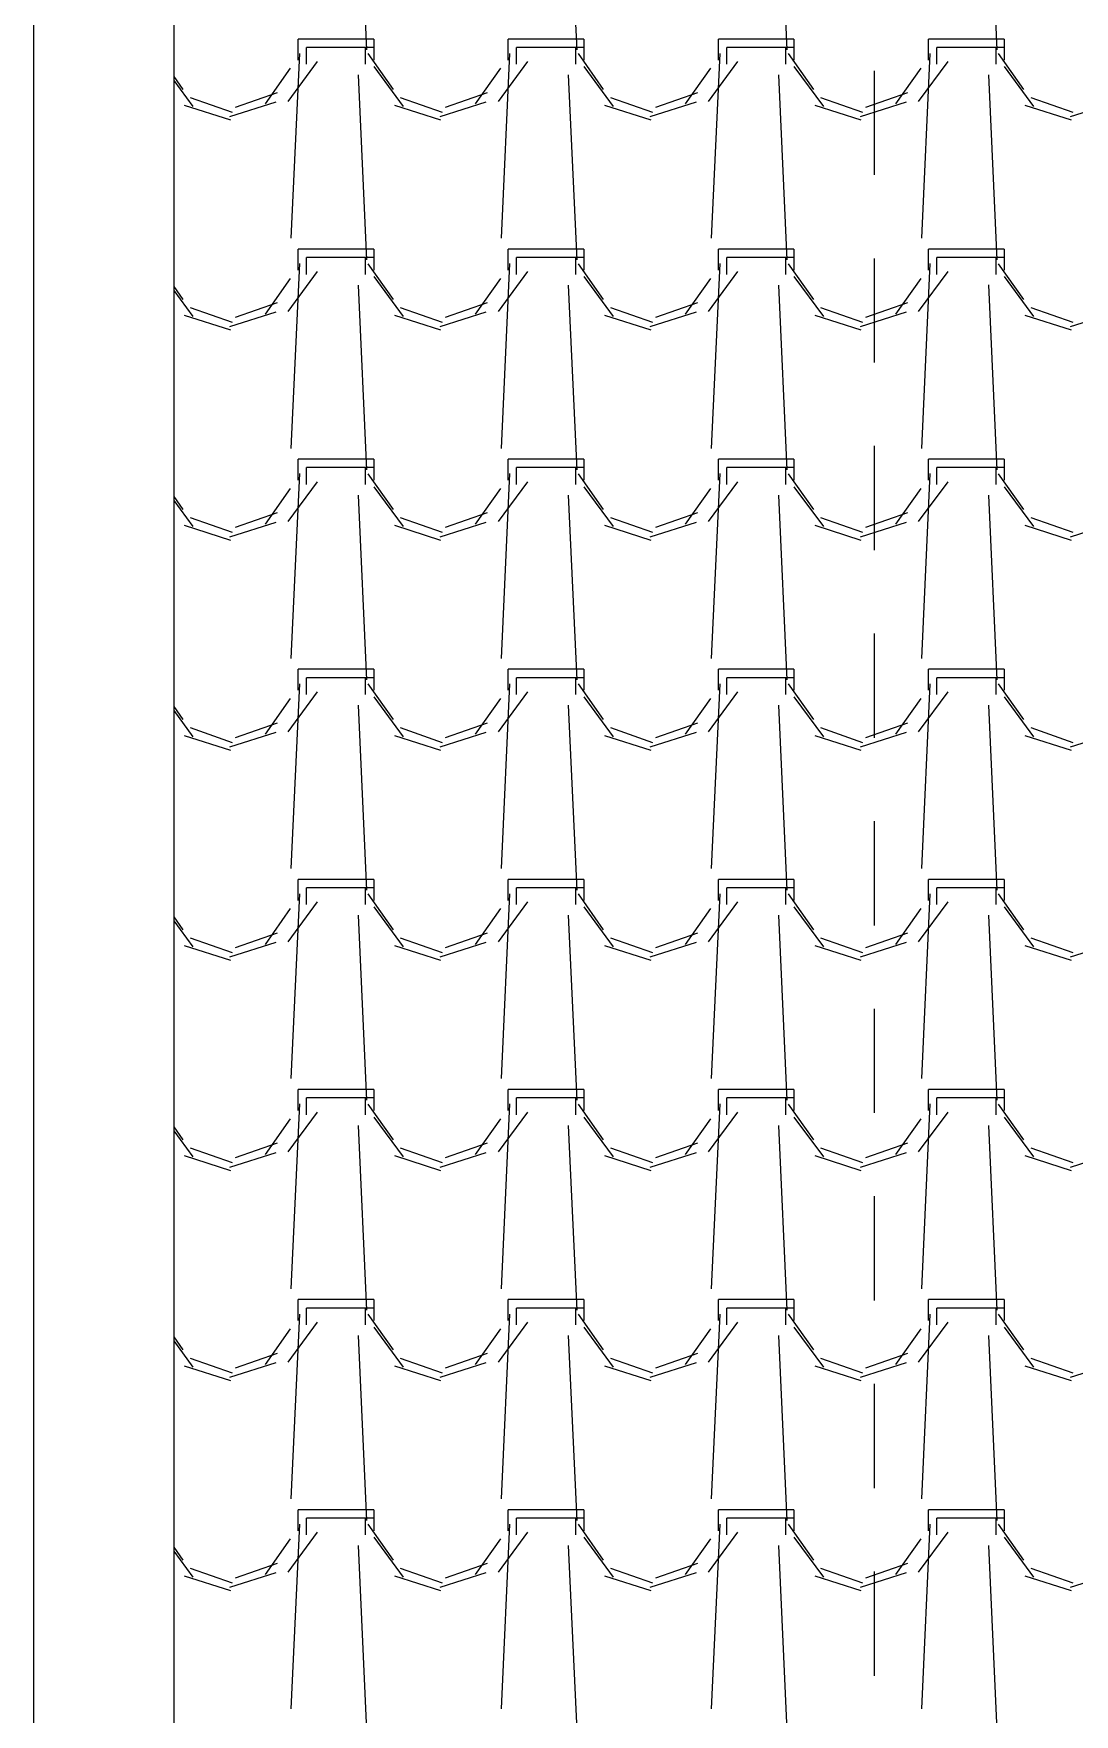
# Model space of a CAD drawing. Header units: millimetres. Extents: x 3923 to 4007, y 744 to 863.
# Drawn here: x 3928.841 to 3930.089, y 842.776 to 844.792 of the extents above; entities that cross this region are included whole.
import ezdxf

# ---------------------------------------------------------------- set-up
doc = ezdxf.new("R2010")
doc.units = ezdxf.units.MM
doc.linetypes.add('HIDDEN2', pattern=[0.1875, 0.125, -0.0625])
doc.layers.add('-HIDRO', color=8, linetype='Continuous')

msp = doc.modelspace()

# ---------------------------------------------------------------- linework, layer by layer
at = {"layer": '-HIDRO', "linetype": 'Continuous'}
for p, q in [((3928.8411, 852.9285), (3928.8411, 830.9115)), ((3929.0091, 846.7125), (3929.0091, 831.0795)), ((3929.2302, 844.9945), (3929.2403, 844.7728)), ((3929.4822, 844.9945), (3929.4923, 844.7728)), ((3929.7342, 844.9945), (3929.7443, 844.7728)), ((3929.9862, 844.9946), (3929.9963, 844.7728)), ((3929.1598, 844.7683), (3929.1497, 844.5466)), ((3929.2388, 844.7856), (3929.1582, 844.7856)), ((3929.1582, 844.7604), (3929.1582, 844.7856)), ((3929.2388, 844.7755), (3929.1682, 844.7755)), ((3929.1682, 844.7553), (3929.1682, 844.7755)), ((3929.2489, 844.7856), (3929.2388, 844.7856)), ((3929.2388, 844.7755), (3929.2388, 844.7553)), ((3929.2489, 844.7755), (3929.2388, 844.7755)), ((3929.2419, 844.7681), (3929.2721, 844.7252)), ((3929.2489, 844.7856), (3929.2489, 844.7604)), ((3929.4118, 844.7683), (3929.4017, 844.5466)), ((3929.4908, 844.7856), (3929.4102, 844.7856)), ((3929.4102, 844.7604), (3929.4102, 844.7856)), ((3929.4908, 844.7755), (3929.4202, 844.7755)), ((3929.4202, 844.7553), (3929.4202, 844.7755)), ((3929.5009, 844.7856), (3929.4908, 844.7856)), ((3929.4908, 844.7755), (3929.4908, 844.7553)), ((3929.5009, 844.7755), (3929.4908, 844.7755)), ((3929.4939, 844.7681), (3929.5241, 844.7252)), ((3929.5009, 844.7856), (3929.5009, 844.7604)), ((3929.6638, 844.7683), (3929.6537, 844.5466)), ((3929.7428, 844.7856), (3929.6622, 844.7856)), ((3929.6622, 844.7604), (3929.6622, 844.7856)), ((3929.7428, 844.7755), (3929.6722, 844.7755)), ((3929.6722, 844.7553), (3929.6722, 844.7755)), ((3929.7529, 844.7856), (3929.7428, 844.7856)), ((3929.7428, 844.7755), (3929.7428, 844.7553)), ((3929.7529, 844.7755), (3929.7428, 844.7755)), ((3929.7459, 844.7681), (3929.7761, 844.7252)), ((3929.7529, 844.7856), (3929.7529, 844.7604)), ((3929.9158, 844.7683), (3929.9057, 844.5466)), ((3929.9948, 844.7856), (3929.9142, 844.7856)), ((3929.9142, 844.7604), (3929.9142, 844.7856)), ((3929.9948, 844.7755), (3929.9242, 844.7755)), ((3929.9242, 844.7553), (3929.9242, 844.7755)), ((3930.0049, 844.7856), (3929.9948, 844.7856)), ((3929.9948, 844.7755), (3929.9948, 844.7553)), ((3930.0049, 844.7755), (3929.9948, 844.7755)), ((3929.9979, 844.7681), (3930.0281, 844.7252)), ((3930.0049, 844.7856), (3930.0049, 844.7604)), ((3929.119, 844.7077), (3929.1493, 844.7505)), ((3929.1464, 844.7107), (3929.1816, 844.7586)), ((3929.2489, 844.7526), (3929.2841, 844.7047)), ((3929.371, 844.7077), (3929.4013, 844.7505)), ((3929.3984, 844.7107), (3929.4336, 844.7586)), ((3929.5009, 844.7526), (3929.5361, 844.7047)), ((3929.623, 844.7077), (3929.6533, 844.7505)), ((3929.6504, 844.7107), (3929.6856, 844.7586)), ((3929.7529, 844.7526), (3929.7881, 844.7047)), ((3929.875, 844.7077), (3929.9053, 844.7505)), ((3929.9024, 844.7107), (3929.9376, 844.7586)), ((3930.0049, 844.7526), (3930.0401, 844.7047)), ((3929.0091, 844.7408), (3929.0201, 844.7252)), ((3929.0091, 844.736), (3929.0321, 844.7047)), ((3929.2302, 844.7425), (3929.2403, 844.5208)), ((3929.4822, 844.7425), (3929.4923, 844.5208)), ((3929.7342, 844.7425), (3929.7443, 844.5208)), ((3929.9862, 844.7426), (3929.9963, 844.5208)), ((3929.0288, 844.7156), (3929.0792, 844.6979)), ((3929.0765, 844.6926), (3929.1319, 844.7102)), ((3929.0831, 844.7039), (3929.1335, 844.7215)), ((3929.2808, 844.7156), (3929.3312, 844.6979)), ((3929.3285, 844.6926), (3929.3839, 844.7102)), ((3929.3351, 844.7039), (3929.3855, 844.7215)), ((3929.5328, 844.7156), (3929.5832, 844.6979)), ((3929.5805, 844.6926), (3929.6359, 844.7102)), ((3929.5871, 844.7039), (3929.6375, 844.7215)), ((3929.7848, 844.7156), (3929.8352, 844.6979)), ((3929.8325, 844.6926), (3929.8879, 844.7102)), ((3929.8391, 844.7039), (3929.8895, 844.7215)), ((3930.0368, 844.7156), (3930.0872, 844.6979)), ((3930.0845, 844.6926), (3930.1399, 844.7102)), ((3929.0217, 844.7063), (3929.0771, 844.6886)), ((3929.2737, 844.7063), (3929.3291, 844.6886)), ((3929.5257, 844.7063), (3929.5811, 844.6886)), ((3929.7777, 844.7063), (3929.8331, 844.6886)), ((3930.0297, 844.7063), (3930.0851, 844.6886)), ((3929.2388, 844.5336), (3929.1582, 844.5336)), ((3929.1582, 844.5084), (3929.1582, 844.5336)), ((3929.2489, 844.5336), (3929.2388, 844.5336)), ((3929.2489, 844.5336), (3929.2489, 844.5084)), ((3929.4908, 844.5336), (3929.4102, 844.5336)), ((3929.4102, 844.5084), (3929.4102, 844.5336)), ((3929.5009, 844.5336), (3929.4908, 844.5336)), ((3929.5009, 844.5336), (3929.5009, 844.5084)), ((3929.7428, 844.5336), (3929.6622, 844.5336)), ((3929.6622, 844.5084), (3929.6622, 844.5336)), ((3929.7529, 844.5336), (3929.7428, 844.5336)), ((3929.7529, 844.5336), (3929.7529, 844.5084)), ((3929.9948, 844.5336), (3929.9142, 844.5336)), ((3929.9142, 844.5084), (3929.9142, 844.5336)), ((3930.0049, 844.5336), (3929.9948, 844.5336)), ((3930.0049, 844.5336), (3930.0049, 844.5084)), ((3929.1464, 844.4587), (3929.1816, 844.5066)), ((3929.1598, 844.5163), (3929.1497, 844.2946)), ((3929.2388, 844.5235), (3929.1682, 844.5235)), ((3929.1682, 844.5033), (3929.1682, 844.5235)), ((3929.2388, 844.5235), (3929.2388, 844.5033)), ((3929.2489, 844.5235), (3929.2388, 844.5235)), ((3929.2419, 844.5161), (3929.2721, 844.4732)), ((3929.3984, 844.4587), (3929.4336, 844.5066)), ((3929.4118, 844.5163), (3929.4017, 844.2946)), ((3929.4908, 844.5235), (3929.4202, 844.5235)), ((3929.4202, 844.5033), (3929.4202, 844.5235)), ((3929.4908, 844.5235), (3929.4908, 844.5033)), ((3929.5009, 844.5235), (3929.4908, 844.5235)), ((3929.4939, 844.5161), (3929.5241, 844.4732)), ((3929.6504, 844.4587), (3929.6856, 844.5066)), ((3929.6638, 844.5163), (3929.6537, 844.2946)), ((3929.7428, 844.5235), (3929.6722, 844.5235)), ((3929.6722, 844.5033), (3929.6722, 844.5235)), ((3929.7428, 844.5235), (3929.7428, 844.5033)), ((3929.7529, 844.5235), (3929.7428, 844.5235)), ((3929.7459, 844.5161), (3929.7761, 844.4732)), ((3929.9024, 844.4587), (3929.9376, 844.5066)), ((3929.9158, 844.5163), (3929.9057, 844.2946)), ((3929.9948, 844.5235), (3929.9242, 844.5235)), ((3929.9242, 844.5033), (3929.9242, 844.5235)), ((3929.9948, 844.5235), (3929.9948, 844.5033)), ((3930.0049, 844.5235), (3929.9948, 844.5235)), ((3929.9979, 844.5161), (3930.0281, 844.4732)), ((3929.0091, 844.4888), (3929.0201, 844.4732)), ((3929.119, 844.4557), (3929.1493, 844.4985)), ((3929.2302, 844.4905), (3929.2403, 844.2688)), ((3929.2489, 844.5006), (3929.2841, 844.4527)), ((3929.371, 844.4557), (3929.4013, 844.4985)), ((3929.4822, 844.4905), (3929.4923, 844.2688)), ((3929.5009, 844.5006), (3929.5361, 844.4527)), ((3929.623, 844.4557), (3929.6533, 844.4985)), ((3929.7342, 844.4905), (3929.7443, 844.2688)), ((3929.7529, 844.5006), (3929.7881, 844.4527)), ((3929.875, 844.4557), (3929.9053, 844.4985)), ((3929.9862, 844.4906), (3929.9963, 844.2688)), ((3930.0049, 844.5006), (3930.0401, 844.4527)), ((3929.0091, 844.484), (3929.0321, 844.4527)), ((3929.0831, 844.4519), (3929.1335, 844.4695)), ((3929.3351, 844.4519), (3929.3855, 844.4695)), ((3929.5871, 844.4519), (3929.6375, 844.4695)), ((3929.8391, 844.4519), (3929.8895, 844.4695)), ((3929.0217, 844.4543), (3929.0771, 844.4366)), ((3929.0288, 844.4636), (3929.0792, 844.4459)), ((3929.0765, 844.4406), (3929.1319, 844.4582)), ((3929.2737, 844.4543), (3929.3291, 844.4366)), ((3929.2808, 844.4636), (3929.3312, 844.4459)), ((3929.3285, 844.4406), (3929.3839, 844.4582)), ((3929.5257, 844.4543), (3929.5811, 844.4366)), ((3929.5328, 844.4636), (3929.5832, 844.4459)), ((3929.5805, 844.4406), (3929.6359, 844.4582)), ((3929.7777, 844.4543), (3929.8331, 844.4366)), ((3929.7848, 844.4636), (3929.8352, 844.4459)), ((3929.8325, 844.4406), (3929.8879, 844.4582)), ((3930.0297, 844.4543), (3930.0851, 844.4366)), ((3930.0368, 844.4636), (3930.0872, 844.4459)), ((3930.0845, 844.4406), (3930.1399, 844.4582)), ((3929.1598, 844.2643), (3929.1497, 844.0426)), ((3929.2388, 844.2816), (3929.1582, 844.2816)), ((3929.1582, 844.2564), (3929.1582, 844.2816)), ((3929.2388, 844.2715), (3929.1682, 844.2715)), ((3929.1682, 844.2513), (3929.1682, 844.2715)), ((3929.2489, 844.2816), (3929.2388, 844.2816)), ((3929.2388, 844.2715), (3929.2388, 844.2513)), ((3929.2489, 844.2715), (3929.2388, 844.2715)), ((3929.2419, 844.2641), (3929.2721, 844.2212)), ((3929.2489, 844.2816), (3929.2489, 844.2564)), ((3929.4118, 844.2643), (3929.4017, 844.0426)), ((3929.4908, 844.2816), (3929.4102, 844.2816)), ((3929.4102, 844.2564), (3929.4102, 844.2816)), ((3929.4908, 844.2715), (3929.4202, 844.2715)), ((3929.4202, 844.2513), (3929.4202, 844.2715)), ((3929.5009, 844.2816), (3929.4908, 844.2816)), ((3929.4908, 844.2715), (3929.4908, 844.2513)), ((3929.5009, 844.2715), (3929.4908, 844.2715)), ((3929.4939, 844.2641), (3929.5241, 844.2212)), ((3929.5009, 844.2816), (3929.5009, 844.2564)), ((3929.6638, 844.2643), (3929.6537, 844.0426)), ((3929.7428, 844.2816), (3929.6622, 844.2816)), ((3929.6622, 844.2564), (3929.6622, 844.2816)), ((3929.7428, 844.2715), (3929.6722, 844.2715)), ((3929.6722, 844.2513), (3929.6722, 844.2715)), ((3929.7529, 844.2816), (3929.7428, 844.2816)), ((3929.7428, 844.2715), (3929.7428, 844.2513)), ((3929.7529, 844.2715), (3929.7428, 844.2715)), ((3929.7459, 844.2641), (3929.7761, 844.2212)), ((3929.7529, 844.2816), (3929.7529, 844.2564)), ((3929.9158, 844.2643), (3929.9057, 844.0426)), ((3929.9948, 844.2816), (3929.9142, 844.2816)), ((3929.9142, 844.2564), (3929.9142, 844.2816)), ((3929.9948, 844.2715), (3929.9242, 844.2715)), ((3929.9242, 844.2513), (3929.9242, 844.2715)), ((3930.0049, 844.2816), (3929.9948, 844.2816)), ((3929.9948, 844.2715), (3929.9948, 844.2513)), ((3930.0049, 844.2715), (3929.9948, 844.2715)), ((3929.9979, 844.2641), (3930.0281, 844.2212)), ((3930.0049, 844.2816), (3930.0049, 844.2564)), ((3929.119, 844.2037), (3929.1493, 844.2465)), ((3929.1464, 844.2067), (3929.1816, 844.2546)), ((3929.2489, 844.2486), (3929.2841, 844.2007)), ((3929.371, 844.2037), (3929.4013, 844.2465)), ((3929.3984, 844.2067), (3929.4336, 844.2546)), ((3929.5009, 844.2486), (3929.5361, 844.2007)), ((3929.623, 844.2037), (3929.6533, 844.2465)), ((3929.6504, 844.2067), (3929.6856, 844.2546)), ((3929.7529, 844.2486), (3929.7881, 844.2007)), ((3929.875, 844.2037), (3929.9053, 844.2466)), ((3929.9024, 844.2067), (3929.9376, 844.2546)), ((3930.0049, 844.2486), (3930.0401, 844.2007)), ((3929.0091, 844.2368), (3929.0201, 844.2212)), ((3929.0091, 844.232), (3929.0321, 844.2007)), ((3929.2302, 844.2385), (3929.2403, 844.0168)), ((3929.4822, 844.2385), (3929.4923, 844.0168)), ((3929.7342, 844.2385), (3929.7443, 844.0168)), ((3929.9862, 844.2386), (3929.9963, 844.0168)), ((3929.0288, 844.2116), (3929.0792, 844.1939)), ((3929.0765, 844.1886), (3929.1319, 844.2062)), ((3929.0831, 844.1999), (3929.1335, 844.2175)), ((3929.2808, 844.2116), (3929.3312, 844.1939)), ((3929.3285, 844.1886), (3929.3839, 844.2062)), ((3929.3351, 844.1999), (3929.3855, 844.2175)), ((3929.5328, 844.2116), (3929.5832, 844.1939)), ((3929.5805, 844.1886), (3929.6359, 844.2062)), ((3929.5871, 844.1999), (3929.6375, 844.2175)), ((3929.7848, 844.2116), (3929.8352, 844.1939)), ((3929.8325, 844.1886), (3929.8879, 844.2062)), ((3929.8391, 844.1999), (3929.8895, 844.2175)), ((3930.0368, 844.2116), (3930.0872, 844.1939)), ((3930.0845, 844.1886), (3930.1399, 844.2062)), ((3929.0217, 844.2023), (3929.0771, 844.1846)), ((3929.2737, 844.2023), (3929.3291, 844.1846)), ((3929.5257, 844.2023), (3929.5811, 844.1846)), ((3929.7777, 844.2023), (3929.8331, 844.1846)), ((3930.0297, 844.2023), (3930.0851, 844.1846)), ((3929.2388, 844.0296), (3929.1582, 844.0296)), ((3929.1582, 844.0044), (3929.1582, 844.0296)), ((3929.2489, 844.0296), (3929.2388, 844.0296)), ((3929.2489, 844.0296), (3929.2489, 844.0044)), ((3929.4908, 844.0296), (3929.4102, 844.0296)), ((3929.4102, 844.0044), (3929.4102, 844.0296)), ((3929.5009, 844.0296), (3929.4908, 844.0296)), ((3929.5009, 844.0296), (3929.5009, 844.0044)), ((3929.7428, 844.0296), (3929.6622, 844.0296)), ((3929.6622, 844.0044), (3929.6622, 844.0296)), ((3929.7529, 844.0296), (3929.7428, 844.0296)), ((3929.7529, 844.0296), (3929.7529, 844.0044)), ((3929.9948, 844.0296), (3929.9142, 844.0296)), ((3929.9142, 844.0044), (3929.9142, 844.0296)), ((3930.0049, 844.0296), (3929.9948, 844.0296)), ((3930.0049, 844.0296), (3930.0049, 844.0044)), ((3929.1464, 843.9547), (3929.1816, 844.0026)), ((3929.1598, 844.0123), (3929.1497, 843.7906)), ((3929.2388, 844.0195), (3929.1682, 844.0195)), ((3929.1682, 843.9993), (3929.1682, 844.0195)), ((3929.2388, 844.0195), (3929.2388, 843.9993)), ((3929.2489, 844.0195), (3929.2388, 844.0195)), ((3929.2419, 844.0121), (3929.2721, 843.9692)), ((3929.3984, 843.9547), (3929.4336, 844.0026)), ((3929.4118, 844.0123), (3929.4017, 843.7906)), ((3929.4908, 844.0195), (3929.4202, 844.0195)), ((3929.4202, 843.9993), (3929.4202, 844.0195)), ((3929.4908, 844.0195), (3929.4908, 843.9993)), ((3929.5009, 844.0195), (3929.4908, 844.0195)), ((3929.4939, 844.0121), (3929.5241, 843.9692)), ((3929.6504, 843.9547), (3929.6856, 844.0026)), ((3929.6638, 844.0123), (3929.6537, 843.7906)), ((3929.7428, 844.0195), (3929.6722, 844.0195)), ((3929.6722, 843.9993), (3929.6722, 844.0195)), ((3929.7428, 844.0195), (3929.7428, 843.9993)), ((3929.7529, 844.0195), (3929.7428, 844.0195)), ((3929.7459, 844.0121), (3929.7761, 843.9692)), ((3929.9024, 843.9547), (3929.9376, 844.0026)), ((3929.9158, 844.0123), (3929.9057, 843.7906)), ((3929.9948, 844.0195), (3929.9242, 844.0195)), ((3929.9242, 843.9993), (3929.9242, 844.0195)), ((3929.9948, 844.0195), (3929.9948, 843.9993)), ((3930.0049, 844.0195), (3929.9948, 844.0195)), ((3929.9979, 844.0121), (3930.0281, 843.9692)), ((3929.0091, 843.9848), (3929.0201, 843.9692)), ((3929.119, 843.9517), (3929.1493, 843.9945)), ((3929.2302, 843.9865), (3929.2403, 843.7648)), ((3929.2489, 843.9966), (3929.2841, 843.9487)), ((3929.371, 843.9517), (3929.4013, 843.9945)), ((3929.4822, 843.9865), (3929.4923, 843.7648)), ((3929.5009, 843.9966), (3929.5361, 843.9487)), ((3929.623, 843.9517), (3929.6533, 843.9946)), ((3929.7342, 843.9865), (3929.7443, 843.7648)), ((3929.7529, 843.9966), (3929.7881, 843.9487)), ((3929.875, 843.9517), (3929.9053, 843.9946)), ((3929.9862, 843.9866), (3929.9963, 843.7648)), ((3930.0049, 843.9966), (3930.0401, 843.9487)), ((3929.0091, 843.98), (3929.0321, 843.9487)), ((3929.0831, 843.9479), (3929.1335, 843.9655)), ((3929.3351, 843.9479), (3929.3855, 843.9655)), ((3929.5871, 843.9479), (3929.6375, 843.9655)), ((3929.8391, 843.9479), (3929.8895, 843.9655)), ((3929.0217, 843.9503), (3929.0771, 843.9326)), ((3929.0288, 843.9596), (3929.0792, 843.9419)), ((3929.0765, 843.9366), (3929.1319, 843.9542)), ((3929.2737, 843.9503), (3929.3291, 843.9326)), ((3929.2808, 843.9596), (3929.3312, 843.9419)), ((3929.3285, 843.9366), (3929.3839, 843.9542)), ((3929.5257, 843.9503), (3929.5811, 843.9326)), ((3929.5328, 843.9596), (3929.5832, 843.9419)), ((3929.5805, 843.9366), (3929.6359, 843.9542)), ((3929.7777, 843.9503), (3929.8331, 843.9326)), ((3929.7848, 843.9596), (3929.8352, 843.9419)), ((3929.8325, 843.9366), (3929.8879, 843.9542)), ((3930.0297, 843.9503), (3930.0851, 843.9326)), ((3930.0368, 843.9596), (3930.0872, 843.9419)), ((3930.0845, 843.9366), (3930.1399, 843.9542)), ((3929.1598, 843.7603), (3929.1497, 843.5386)), ((3929.2388, 843.7776), (3929.1582, 843.7776)), ((3929.1582, 843.7524), (3929.1582, 843.7776)), ((3929.2388, 843.7675), (3929.1682, 843.7675)), ((3929.1682, 843.7473), (3929.1682, 843.7675)), ((3929.2489, 843.7776), (3929.2388, 843.7776)), ((3929.2388, 843.7675), (3929.2388, 843.7473)), ((3929.2489, 843.7675), (3929.2388, 843.7675)), ((3929.2419, 843.7601), (3929.2721, 843.7172)), ((3929.2489, 843.7776), (3929.2489, 843.7524)), ((3929.4118, 843.7603), (3929.4017, 843.5386)), ((3929.4908, 843.7776), (3929.4102, 843.7776)), ((3929.4102, 843.7524), (3929.4102, 843.7776)), ((3929.4908, 843.7675), (3929.4202, 843.7675)), ((3929.4202, 843.7473), (3929.4202, 843.7675)), ((3929.5009, 843.7776), (3929.4908, 843.7776)), ((3929.4908, 843.7675), (3929.4908, 843.7473)), ((3929.5009, 843.7675), (3929.4908, 843.7675)), ((3929.4939, 843.7601), (3929.5241, 843.7172)), ((3929.5009, 843.7776), (3929.5009, 843.7524)), ((3929.6638, 843.7603), (3929.6537, 843.5386)), ((3929.7428, 843.7776), (3929.6622, 843.7776)), ((3929.6622, 843.7524), (3929.6622, 843.7776)), ((3929.7428, 843.7675), (3929.6722, 843.7675)), ((3929.6722, 843.7473), (3929.6722, 843.7675)), ((3929.7529, 843.7776), (3929.7428, 843.7776)), ((3929.7428, 843.7675), (3929.7428, 843.7473)), ((3929.7529, 843.7675), (3929.7428, 843.7675)), ((3929.7459, 843.7601), (3929.7761, 843.7172)), ((3929.7529, 843.7776), (3929.7529, 843.7524)), ((3929.9158, 843.7603), (3929.9057, 843.5386)), ((3929.9948, 843.7776), (3929.9142, 843.7776)), ((3929.9142, 843.7524), (3929.9142, 843.7776)), ((3929.9948, 843.7675), (3929.9242, 843.7675)), ((3929.9242, 843.7473), (3929.9242, 843.7675)), ((3930.0049, 843.7776), (3929.9948, 843.7776)), ((3929.9948, 843.7675), (3929.9948, 843.7473)), ((3930.0049, 843.7675), (3929.9948, 843.7675)), ((3929.9979, 843.7601), (3930.0281, 843.7172)), ((3930.0049, 843.7776), (3930.0049, 843.7524)), ((3929.119, 843.6997), (3929.1493, 843.7425)), ((3929.1464, 843.7027), (3929.1816, 843.7506)), ((3929.2489, 843.7446), (3929.2841, 843.6967)), ((3929.371, 843.6997), (3929.4013, 843.7425)), ((3929.3984, 843.7027), (3929.4336, 843.7506)), ((3929.5009, 843.7446), (3929.5361, 843.6967)), ((3929.623, 843.6997), (3929.6533, 843.7426)), ((3929.6504, 843.7027), (3929.6856, 843.7506)), ((3929.7529, 843.7446), (3929.7881, 843.6967)), ((3929.875, 843.6997), (3929.9053, 843.7426)), ((3929.9024, 843.7027), (3929.9376, 843.7506)), ((3930.0049, 843.7446), (3930.0401, 843.6967)), ((3929.0091, 843.7328), (3929.0201, 843.7172)), ((3929.0091, 843.728), (3929.0322, 843.6967)), ((3929.2302, 843.7345), (3929.2403, 843.5128)), ((3929.4822, 843.7345), (3929.4923, 843.5128)), ((3929.7342, 843.7345), (3929.7443, 843.5128)), ((3929.9862, 843.7346), (3929.9963, 843.5128)), ((3929.0288, 843.7076), (3929.0792, 843.6899)), ((3929.0765, 843.6846), (3929.1319, 843.7022)), ((3929.0831, 843.6959), (3929.1335, 843.7135)), ((3929.2808, 843.7076), (3929.3312, 843.6899)), ((3929.3285, 843.6846), (3929.3839, 843.7022)), ((3929.3351, 843.6959), (3929.3855, 843.7135)), ((3929.5328, 843.7076), (3929.5832, 843.6899)), ((3929.5805, 843.6846), (3929.6359, 843.7022)), ((3929.5871, 843.6959), (3929.6375, 843.7135)), ((3929.7848, 843.7076), (3929.8352, 843.6899)), ((3929.8325, 843.6846), (3929.8879, 843.7022)), ((3929.8391, 843.6959), (3929.8895, 843.7135)), ((3930.0368, 843.7076), (3930.0872, 843.6899)), ((3930.0845, 843.6846), (3930.1399, 843.7022)), ((3929.0217, 843.6983), (3929.0771, 843.6806)), ((3929.2737, 843.6983), (3929.3291, 843.6806)), ((3929.5257, 843.6983), (3929.5811, 843.6806)), ((3929.7777, 843.6983), (3929.8331, 843.6806)), ((3930.0297, 843.6983), (3930.0851, 843.6806)), ((3929.2388, 843.5256), (3929.1582, 843.5256)), ((3929.1582, 843.5004), (3929.1582, 843.5256)), ((3929.2489, 843.5256), (3929.2388, 843.5256)), ((3929.2489, 843.5256), (3929.2489, 843.5004)), ((3929.4908, 843.5256), (3929.4102, 843.5256)), ((3929.4102, 843.5004), (3929.4102, 843.5256)), ((3929.5009, 843.5256), (3929.4908, 843.5256)), ((3929.5009, 843.5256), (3929.5009, 843.5004)), ((3929.7428, 843.5256), (3929.6622, 843.5256)), ((3929.6622, 843.5004), (3929.6622, 843.5256)), ((3929.7529, 843.5256), (3929.7428, 843.5256)), ((3929.7529, 843.5256), (3929.7529, 843.5004)), ((3929.9948, 843.5256), (3929.9142, 843.5256)), ((3929.9142, 843.5004), (3929.9142, 843.5256)), ((3930.0049, 843.5256), (3929.9948, 843.5256)), ((3930.0049, 843.5256), (3930.0049, 843.5004)), ((3929.1464, 843.4507), (3929.1816, 843.4986)), ((3929.1598, 843.5083), (3929.1497, 843.2866)), ((3929.2388, 843.5155), (3929.1682, 843.5155)), ((3929.1682, 843.4953), (3929.1682, 843.5155)), ((3929.2388, 843.5155), (3929.2388, 843.4953)), ((3929.2489, 843.5155), (3929.2388, 843.5155)), ((3929.2419, 843.5081), (3929.2721, 843.4652)), ((3929.3984, 843.4507), (3929.4336, 843.4986)), ((3929.4118, 843.5083), (3929.4017, 843.2866)), ((3929.4908, 843.5155), (3929.4202, 843.5155)), ((3929.4202, 843.4953), (3929.4202, 843.5155)), ((3929.4908, 843.5155), (3929.4908, 843.4953)), ((3929.5009, 843.5155), (3929.4908, 843.5155)), ((3929.4939, 843.5081), (3929.5241, 843.4652)), ((3929.6504, 843.4507), (3929.6856, 843.4986)), ((3929.6638, 843.5083), (3929.6537, 843.2866)), ((3929.7428, 843.5155), (3929.6722, 843.5155)), ((3929.6722, 843.4953), (3929.6722, 843.5155)), ((3929.7428, 843.5155), (3929.7428, 843.4953)), ((3929.7529, 843.5155), (3929.7428, 843.5155)), ((3929.7459, 843.5081), (3929.7761, 843.4652)), ((3929.9024, 843.4507), (3929.9376, 843.4986)), ((3929.9158, 843.5083), (3929.9057, 843.2866)), ((3929.9948, 843.5155), (3929.9242, 843.5155)), ((3929.9242, 843.4953), (3929.9242, 843.5155)), ((3929.9948, 843.5155), (3929.9948, 843.4953)), ((3930.0049, 843.5155), (3929.9948, 843.5155)), ((3929.9979, 843.5081), (3930.0281, 843.4652)), ((3929.0091, 843.4808), (3929.0201, 843.4652)), ((3929.119, 843.4477), (3929.1493, 843.4905)), ((3929.2302, 843.4825), (3929.2403, 843.2608)), ((3929.2489, 843.4926), (3929.2842, 843.4447)), ((3929.371, 843.4477), (3929.4013, 843.4906)), ((3929.4822, 843.4825), (3929.4923, 843.2608)), ((3929.5009, 843.4926), (3929.5361, 843.4447)), ((3929.623, 843.4477), (3929.6533, 843.4906)), ((3929.7342, 843.4825), (3929.7443, 843.2608)), ((3929.7529, 843.4926), (3929.7881, 843.4447)), ((3929.875, 843.4477), (3929.9053, 843.4906)), ((3929.9862, 843.4826), (3929.9963, 843.2608)), ((3930.0049, 843.4926), (3930.0401, 843.4447)), ((3929.0091, 843.476), (3929.0322, 843.4447)), ((3929.0831, 843.4439), (3929.1335, 843.4615)), ((3929.3351, 843.4439), (3929.3855, 843.4615)), ((3929.5871, 843.4439), (3929.6375, 843.4615)), ((3929.8391, 843.4439), (3929.8895, 843.4615)), ((3929.0217, 843.4463), (3929.0771, 843.4286)), ((3929.0288, 843.4556), (3929.0792, 843.4379)), ((3929.0765, 843.4326), (3929.1319, 843.4502)), ((3929.2737, 843.4463), (3929.3291, 843.4286)), ((3929.2808, 843.4556), (3929.3312, 843.4379)), ((3929.3285, 843.4326), (3929.3839, 843.4502)), ((3929.5257, 843.4463), (3929.5811, 843.4286)), ((3929.5328, 843.4556), (3929.5832, 843.4379)), ((3929.5805, 843.4326), (3929.6359, 843.4502)), ((3929.7777, 843.4463), (3929.8331, 843.4286)), ((3929.7848, 843.4556), (3929.8352, 843.4379)), ((3929.8325, 843.4326), (3929.8879, 843.4502)), ((3930.0297, 843.4463), (3930.0851, 843.4286)), ((3930.0368, 843.4556), (3930.0872, 843.4379)), ((3930.0845, 843.4326), (3930.1399, 843.4502)), ((3929.1598, 843.2563), (3929.1497, 843.0346)), ((3929.2388, 843.2736), (3929.1582, 843.2736)), ((3929.1582, 843.2484), (3929.1582, 843.2736)), ((3929.2388, 843.2635), (3929.1682, 843.2635)), ((3929.1682, 843.2433), (3929.1682, 843.2635)), ((3929.2489, 843.2736), (3929.2388, 843.2736)), ((3929.2388, 843.2635), (3929.2388, 843.2433)), ((3929.2489, 843.2635), (3929.2388, 843.2635)), ((3929.2419, 843.2561), (3929.2721, 843.2132)), ((3929.2489, 843.2736), (3929.2489, 843.2484)), ((3929.4118, 843.2563), (3929.4017, 843.0346)), ((3929.4908, 843.2736), (3929.4102, 843.2736)), ((3929.4102, 843.2484), (3929.4102, 843.2736)), ((3929.4908, 843.2635), (3929.4202, 843.2635)), ((3929.4202, 843.2433), (3929.4202, 843.2635)), ((3929.5009, 843.2736), (3929.4908, 843.2736)), ((3929.4908, 843.2635), (3929.4908, 843.2433)), ((3929.5009, 843.2635), (3929.4908, 843.2635)), ((3929.4939, 843.2561), (3929.5241, 843.2132)), ((3929.5009, 843.2736), (3929.5009, 843.2484)), ((3929.6638, 843.2563), (3929.6537, 843.0346)), ((3929.7428, 843.2736), (3929.6622, 843.2736)), ((3929.6622, 843.2484), (3929.6622, 843.2736)), ((3929.7428, 843.2635), (3929.6722, 843.2635)), ((3929.6722, 843.2433), (3929.6722, 843.2635)), ((3929.7529, 843.2736), (3929.7428, 843.2736)), ((3929.7428, 843.2635), (3929.7428, 843.2433)), ((3929.7529, 843.2635), (3929.7428, 843.2635)), ((3929.7459, 843.2561), (3929.7761, 843.2132)), ((3929.7529, 843.2736), (3929.7529, 843.2484)), ((3929.9158, 843.2563), (3929.9057, 843.0346)), ((3929.9948, 843.2736), (3929.9142, 843.2736)), ((3929.9142, 843.2484), (3929.9142, 843.2736)), ((3929.9948, 843.2635), (3929.9242, 843.2635)), ((3929.9242, 843.2433), (3929.9242, 843.2635)), ((3930.0049, 843.2736), (3929.9948, 843.2736)), ((3929.9948, 843.2635), (3929.9948, 843.2433)), ((3930.0049, 843.2635), (3929.9948, 843.2635)), ((3929.9979, 843.2561), (3930.0281, 843.2132)), ((3930.0049, 843.2736), (3930.0049, 843.2484)), ((3929.119, 843.1957), (3929.1493, 843.2386)), ((3929.1464, 843.1987), (3929.1816, 843.2466)), ((3929.2489, 843.2406), (3929.2842, 843.1927)), ((3929.371, 843.1957), (3929.4013, 843.2386)), ((3929.3984, 843.1987), (3929.4336, 843.2466)), ((3929.5009, 843.2406), (3929.5362, 843.1927)), ((3929.623, 843.1957), (3929.6533, 843.2386)), ((3929.6504, 843.1987), (3929.6856, 843.2466)), ((3929.7529, 843.2406), (3929.7881, 843.1927)), ((3929.875, 843.1957), (3929.9053, 843.2386)), ((3929.9023, 843.1987), (3929.9376, 843.2466)), ((3930.0049, 843.2406), (3930.0401, 843.1927)), ((3929.0091, 843.2288), (3929.0201, 843.2132)), ((3929.0091, 843.224), (3929.0322, 843.1927)), ((3929.2302, 843.2305), (3929.2403, 843.0088)), ((3929.4822, 843.2305), (3929.4923, 843.0088)), ((3929.7342, 843.2305), (3929.7443, 843.0088)), ((3929.9862, 843.2306), (3929.9963, 843.0088)), ((3929.0288, 843.2035), (3929.0792, 843.1859)), ((3929.0765, 843.1806), (3929.1319, 843.1982)), ((3929.0831, 843.1919), (3929.1335, 843.2095)), ((3929.2808, 843.2035), (3929.3312, 843.1859)), ((3929.3285, 843.1806), (3929.3839, 843.1982)), ((3929.3351, 843.1919), (3929.3855, 843.2095)), ((3929.5328, 843.2035), (3929.5832, 843.1859)), ((3929.5805, 843.1806), (3929.6359, 843.1982)), ((3929.5871, 843.1919), (3929.6375, 843.2095)), ((3929.7848, 843.2035), (3929.8352, 843.1859)), ((3929.8325, 843.1806), (3929.8879, 843.1982)), ((3929.8391, 843.1919), (3929.8895, 843.2095)), ((3930.0368, 843.2035), (3930.0872, 843.1859)), ((3930.0845, 843.1806), (3930.1399, 843.1982)), ((3929.0217, 843.1943), (3929.0771, 843.1766)), ((3929.2737, 843.1943), (3929.3291, 843.1766)), ((3929.5257, 843.1943), (3929.5811, 843.1766)), ((3929.7777, 843.1943), (3929.8331, 843.1766)), ((3930.0297, 843.1943), (3930.0851, 843.1766)), ((3929.2388, 843.0216), (3929.1582, 843.0216)), ((3929.1582, 842.9964), (3929.1582, 843.0216)), ((3929.2489, 843.0216), (3929.2388, 843.0216)), ((3929.2489, 843.0216), (3929.2489, 842.9964)), ((3929.4908, 843.0216), (3929.4102, 843.0216)), ((3929.4102, 842.9964), (3929.4102, 843.0216)), ((3929.5009, 843.0216), (3929.4908, 843.0216)), ((3929.5009, 843.0216), (3929.5009, 842.9964)), ((3929.7428, 843.0216), (3929.6622, 843.0216)), ((3929.6622, 842.9964), (3929.6622, 843.0216)), ((3929.7529, 843.0216), (3929.7428, 843.0216)), ((3929.7529, 843.0216), (3929.7529, 842.9964)), ((3929.9948, 843.0216), (3929.9142, 843.0216)), ((3929.9142, 842.9964), (3929.9142, 843.0216)), ((3930.0049, 843.0216), (3929.9948, 843.0216)), ((3930.0049, 843.0216), (3930.0049, 842.9964)), ((3929.1464, 842.9467), (3929.1816, 842.9946)), ((3929.1598, 843.0043), (3929.1497, 842.7826)), ((3929.2388, 843.0115), (3929.1682, 843.0115)), ((3929.1682, 842.9913), (3929.1682, 843.0115)), ((3929.2388, 843.0115), (3929.2388, 842.9913)), ((3929.2489, 843.0115), (3929.2388, 843.0115)), ((3929.2419, 843.0041), (3929.2721, 842.9612)), ((3929.3984, 842.9467), (3929.4336, 842.9946)), ((3929.4118, 843.0043), (3929.4017, 842.7826)), ((3929.4908, 843.0115), (3929.4202, 843.0115)), ((3929.4202, 842.9913), (3929.4202, 843.0115)), ((3929.4908, 843.0115), (3929.4908, 842.9913)), ((3929.5009, 843.0115), (3929.4908, 843.0115)), ((3929.4939, 843.0041), (3929.5241, 842.9612)), ((3929.6504, 842.9467), (3929.6856, 842.9946)), ((3929.6638, 843.0043), (3929.6537, 842.7826)), ((3929.7428, 843.0115), (3929.6722, 843.0115)), ((3929.6722, 842.9913), (3929.6722, 843.0115)), ((3929.7428, 843.0115), (3929.7428, 842.9913)), ((3929.7529, 843.0115), (3929.7428, 843.0115)), ((3929.7459, 843.0041), (3929.7761, 842.9612)), ((3929.9023, 842.9467), (3929.9376, 842.9946)), ((3929.9158, 843.0043), (3929.9057, 842.7826)), ((3929.9948, 843.0115), (3929.9242, 843.0115)), ((3929.9242, 842.9913), (3929.9242, 843.0115)), ((3929.9948, 843.0115), (3929.9948, 842.9913)), ((3930.0049, 843.0115), (3929.9948, 843.0115)), ((3929.9979, 843.0041), (3930.0281, 842.9612)), ((3929.0091, 842.9768), (3929.0201, 842.9612)), ((3929.119, 842.9437), (3929.1493, 842.9866)), ((3929.2302, 842.9785), (3929.2403, 842.7568)), ((3929.2489, 842.9886), (3929.2842, 842.9407)), ((3929.371, 842.9437), (3929.4013, 842.9866)), ((3929.4822, 842.9785), (3929.4923, 842.7568)), ((3929.5009, 842.9886), (3929.5362, 842.9407)), ((3929.623, 842.9437), (3929.6533, 842.9866)), ((3929.7342, 842.9785), (3929.7443, 842.7568)), ((3929.7529, 842.9886), (3929.7882, 842.9407)), ((3929.875, 842.9437), (3929.9053, 842.9866)), ((3929.9862, 842.9786), (3929.9963, 842.7568)), ((3930.0049, 842.9886), (3930.0401, 842.9407)), ((3929.0091, 842.972), (3929.0322, 842.9407)), ((3929.0831, 842.9399), (3929.1335, 842.9575)), ((3929.3351, 842.9399), (3929.3855, 842.9575)), ((3929.5871, 842.9399), (3929.6375, 842.9575)), ((3929.8391, 842.9399), (3929.8895, 842.9575)), ((3929.0217, 842.9423), (3929.0771, 842.9246)), ((3929.0288, 842.9515), (3929.0792, 842.9339)), ((3929.0765, 842.9286), (3929.1319, 842.9462)), ((3929.2737, 842.9423), (3929.3291, 842.9246)), ((3929.2808, 842.9515), (3929.3312, 842.9339)), ((3929.3285, 842.9286), (3929.3839, 842.9462)), ((3929.5257, 842.9423), (3929.5811, 842.9246)), ((3929.5328, 842.9515), (3929.5832, 842.9339)), ((3929.5805, 842.9286), (3929.6359, 842.9462)), ((3929.7777, 842.9423), (3929.8331, 842.9246)), ((3929.7848, 842.9515), (3929.8352, 842.9339)), ((3929.8325, 842.9286), (3929.8879, 842.9462)), ((3930.0297, 842.9423), (3930.0851, 842.9246)), ((3930.0368, 842.9515), (3930.0872, 842.9339)), ((3930.0845, 842.9286), (3930.1399, 842.9462))]:
    msp.add_line(p, q, dxfattribs=at)
at = {"layer": '-HIDRO', "linetype": 'HIDDEN2'}
msp.add_line((3929.8491, 845.8725), (3929.8491, 838.3035), dxfattribs=at)

doc.saveas('drawing.dxf')
